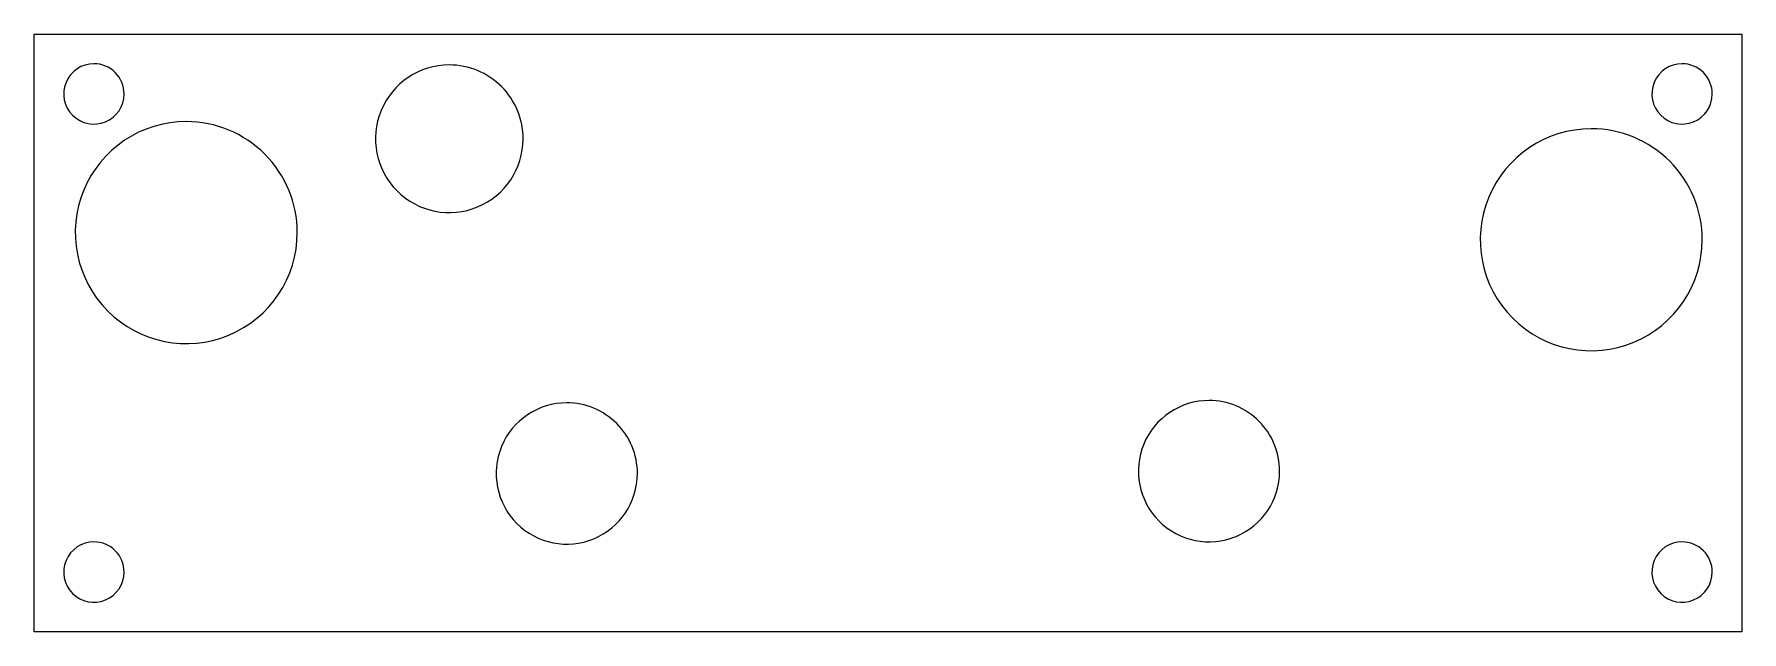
# Model space of a CAD drawing. Header units: centimetres. Extents: x 0 to 10, y 0 to 3.5.
import ezdxf

# ---------------------------------------------------------------- set-up
doc = ezdxf.new("R2010")
doc.units = ezdxf.units.CM
doc.layers.get('0').update_dxf_attribs({"linetype": 'CONTINUOUS'})

msp = doc.modelspace()

# ---------------------------------------------------------------- linework, layer by layer
at = {"color": 7}
for points in [[(0.0025, 0.00016), (0.0025, 3.50016)], [(0.0025, 3.50016), (10.0025, 3.50016), (10.0025, 0.00016)], [(10.0025, 0.00016), (0.0025, 0.00016)]]:
    msp.add_lwpolyline(points, dxfattribs=at)
for points in [[(0.3525, 3.326937)], [(2.4335, 3.319809)], [(9.6525, 3.326937)], [(0.8935, 2.98816)], [(9.1205, 2.94616)], [(3.1215, 1.34116)], [(6.882354, 1.354815)], [(0.3525, 0.526937)], [(9.6525, 0.526937)]]:
    msp.add_lwpolyline(points, close=True, dxfattribs=at)
for points in [[(0.3525, 3.326937), (0.281, 3.326937), (0.216541, 3.283866), (0.18918, 3.21781)], [(0.4775, 3.27516), (0.444348, 3.308312), (0.399384, 3.326937), (0.3525, 3.326937)], [(2.4335, 3.319809), (2.25865, 3.319809), (2.101016, 3.214482), (2.034104, 3.052941)], [(2.739185, 3.19319), (2.658112, 3.274263), (2.548154, 3.319809), (2.4335, 3.319809)], [(9.6525, 3.326937), (9.581, 3.326937), (9.516541, 3.283866), (9.48918, 3.21781)], [(9.7775, 3.27516), (9.744348, 3.308312), (9.699384, 3.326937), (9.6525, 3.326937)], [(0.18918, 3.21781), (0.161818, 3.151753), (0.176942, 3.075718), (0.2275, 3.02516)], [(0.529277, 3.15016), (0.529277, 3.197044), (0.510652, 3.242008), (0.4775, 3.27516)], [(9.48918, 3.21781), (9.461818, 3.151753), (9.476942, 3.075718), (9.5275, 3.02516)], [(9.829277, 3.15016), (9.829277, 3.197044), (9.810652, 3.242008), (9.7775, 3.27516)], [(0.42015, 2.98684), (0.486206, 3.014201), (0.529277, 3.07866), (0.529277, 3.15016)], [(2.865803, 2.887506), (2.865803, 3.002159), (2.820257, 3.112118), (2.739185, 3.19319)], [(9.72015, 2.98684), (9.786206, 3.014201), (9.829277, 3.07866), (9.829277, 3.15016)], [(0.2275, 3.02516), (0.278058, 2.974602), (0.354093, 2.959478), (0.42015, 2.98684)], [(2.034104, 3.052941), (1.967191, 2.8914), (2.004177, 2.705459), (2.127815, 2.581821)], [(9.5275, 3.02516), (9.578058, 2.974602), (9.654093, 2.959478), (9.72015, 2.98684)], [(0.8935, 2.98816), (0.6306, 2.98816), (0.393586, 2.829793), (0.292978, 2.586904)], [(1.353119, 2.797779), (1.231221, 2.919678), (1.065891, 2.98816), (0.8935, 2.98816)], [(9.1205, 2.94616), (8.8576, 2.94616), (8.620586, 2.787793), (8.519978, 2.544904)], [(9.580119, 2.755779), (9.458221, 2.877678), (9.292891, 2.94616), (9.1205, 2.94616)], [(2.598935, 2.488109), (2.760476, 2.555022), (2.865803, 2.712655), (2.865803, 2.887506)], [(1.5435, 2.33816), (1.5435, 2.510551), (1.475018, 2.675881), (1.353119, 2.797779)], [(9.7705, 2.29616), (9.7705, 2.468551), (9.702018, 2.633881), (9.580119, 2.755779)], [(0.292978, 2.586904), (0.192371, 2.344016), (0.247982, 2.064439), (0.433881, 1.878541)], [(2.127815, 2.581821), (2.251453, 2.458183), (2.437395, 2.421197), (2.598935, 2.488109)], [(8.519978, 2.544904), (8.419371, 2.302016), (8.474982, 2.022439), (8.660881, 1.836541)], [(1.142244, 1.737638), (1.385133, 1.838246), (1.5435, 2.07526), (1.5435, 2.33816)], [(9.369244, 1.695638), (9.612133, 1.796246), (9.7705, 2.03326), (9.7705, 2.29616)], [(0.433881, 1.878541), (0.619779, 1.692642), (0.899356, 1.637031), (1.142244, 1.737638)], [(8.660881, 1.836541), (8.846779, 1.650642), (9.126356, 1.595031), (9.369244, 1.695638)], [(3.1215, 1.34116), (2.954192, 1.34116), (2.803359, 1.240376), (2.739333, 1.085804)], [(3.413998, 1.220003), (3.336423, 1.297579), (3.231208, 1.34116), (3.1215, 1.34116)], [(6.882354, 1.354815), (6.715046, 1.354815), (6.564212, 1.254031), (6.500186, 1.099459)], [(7.174851, 1.233658), (7.097276, 1.311233), (6.992062, 1.354815), (6.882354, 1.354815)], [(3.535155, 0.927506), (3.535155, 1.037214), (3.491573, 1.142428), (3.413998, 1.220003)], [(7.296008, 0.94116), (7.296008, 1.050868), (7.252427, 1.156083), (7.174851, 1.233658)], [(2.739333, 1.085804), (2.675307, 0.931232), (2.710698, 0.753312), (2.829002, 0.635008)], [(6.500186, 1.099459), (6.436161, 0.944887), (6.471551, 0.766966), (6.589856, 0.648662)], [(3.279799, 0.545338), (3.434371, 0.609364), (3.535155, 0.760198), (3.535155, 0.927506)], [(7.040652, 0.558993), (7.195224, 0.623019), (7.296008, 0.773852), (7.296008, 0.94116)], [(2.829002, 0.635008), (2.947306, 0.516703), (3.125227, 0.481313), (3.279799, 0.545338)], [(6.589856, 0.648662), (6.70816, 0.530358), (6.88608, 0.494967), (7.040652, 0.558993)], [(0.3525, 0.526937), (0.281, 0.526937), (0.216541, 0.483866), (0.18918, 0.41781)], [(0.4775, 0.47516), (0.444348, 0.508312), (0.399384, 0.526937), (0.3525, 0.526937)], [(9.6525, 0.526937), (9.581, 0.526937), (9.516541, 0.483866), (9.48918, 0.41781)], [(9.7775, 0.47516), (9.744348, 0.508312), (9.699384, 0.526937), (9.6525, 0.526937)], [(0.18918, 0.41781), (0.161818, 0.351753), (0.176942, 0.275718), (0.2275, 0.22516)], [(0.529277, 0.35016), (0.529277, 0.397044), (0.510652, 0.442008), (0.4775, 0.47516)], [(9.48918, 0.41781), (9.461818, 0.351753), (9.476942, 0.275718), (9.5275, 0.22516)], [(9.829277, 0.35016), (9.829277, 0.397044), (9.810652, 0.442008), (9.7775, 0.47516)], [(0.42015, 0.18684), (0.486206, 0.214201), (0.529277, 0.27866), (0.529277, 0.35016)], [(9.72015, 0.18684), (9.786206, 0.214201), (9.829277, 0.27866), (9.829277, 0.35016)], [(0.2275, 0.22516), (0.278058, 0.174602), (0.354093, 0.159478), (0.42015, 0.18684)], [(9.5275, 0.22516), (9.578058, 0.174602), (9.654093, 0.159478), (9.72015, 0.18684)]]:
    msp.add_open_spline(points, degree=3, dxfattribs=at)

doc.saveas('drawing.dxf')
